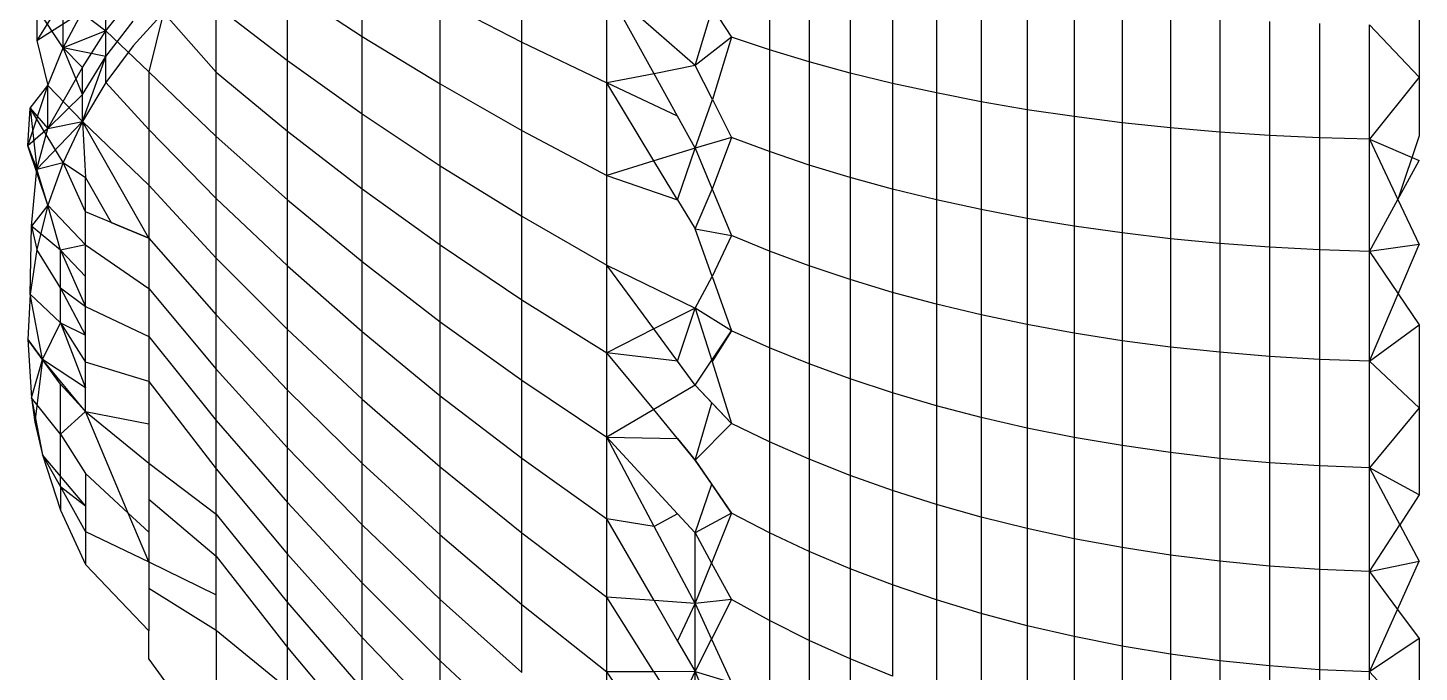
# Model space of a CAD drawing. Header units: inches. Extents: x 17 to 4615, y 5 to 3256.
# Drawn here: x 1646.932 to 1648.432, y 2415.745 to 2416.44 of the extents above; entities that cross this region are included whole.
import ezdxf

# ---------------------------------------------------------------- set-up
doc = ezdxf.new("R2010")
doc.units = ezdxf.units.IN
doc.header["$MEASUREMENT"] = 0

msp = doc.modelspace()

# ---------------------------------------------------------------- linework, layer by layer
for p, q in [((1647.4646, 2416.4247), (1647.4646, 2416.522)), ((1647.7316, 2416.5283), (1647.7316, 2416.4163)), ((1647.2921, 2416.431), (1647.2921, 2416.5167)), ((1647.7743, 2416.517), (1647.7743, 2416.4035)), ((1647.8186, 2416.5064), (1647.8186, 2416.3914)), ((1647.6515, 2416.4899), (1647.6906, 2416.43)), ((1647.8644, 2416.4965), (1647.8644, 2416.3802)), ((1647.2115, 2416.4837), (1647.2921, 2416.431)), ((1647.2115, 2416.405), (1647.2115, 2416.4837)), ((1647.5563, 2416.3807), (1647.5563, 2416.4826)), ((1647.6515, 2416.3994), (1647.5563, 2416.4826)), ((1647.6071, 2416.3906), (1647.5563, 2416.4826)), ((1647.9116, 2416.4874), (1647.9116, 2416.3699)), ((1647.96, 2416.4791), (1647.96, 2416.3604)), ((1648.4324, 2416.4802), (1648.4324, 2416.3869)), ((1646.9696, 2416.4721), (1646.9411, 2416.4266)), ((1646.9411, 2416.4615), (1646.9411, 2416.4266)), ((1646.9696, 2416.4187), (1646.9411, 2416.4615)), ((1646.9696, 2416.4187), (1646.9696, 2416.4721)), ((1646.9696, 2416.4721), (1647.0158, 2416.4369)), ((1647.0158, 2416.4369), (1647.045, 2416.474)), ((1647.0158, 2416.4369), (1647.0158, 2416.4734)), ((1647.1348, 2416.4639), (1647.2115, 2416.405)), ((1647.1348, 2416.3923), (1647.1348, 2416.4639)), ((1647.3765, 2416.47), (1647.4646, 2416.4247)), ((1647.3765, 2416.3796), (1647.3765, 2416.47)), ((1647.6515, 2416.3994), (1647.6702, 2416.4613)), ((1648.0097, 2416.4716), (1648.0097, 2416.3519)), ((1648.0603, 2416.465), (1648.0603, 2416.3444)), ((1648.1119, 2416.4592), (1648.1119, 2416.3378)), ((1646.9411, 2416.4266), (1646.9906, 2416.4578)), ((1646.9696, 2416.4187), (1646.9906, 2416.4578)), ((1647.0158, 2416.4092), (1647.045, 2416.4475)), ((1647.078, 2416.4569), (1647.045, 2416.4206)), ((1647.078, 2416.4569), (1647.0622, 2416.3927)), ((1647.078, 2416.4569), (1647.1348, 2416.3923)), ((1648.1643, 2416.4543), (1648.1643, 2416.3322)), ((1648.2173, 2416.4503), (1648.2173, 2416.3276)), ((1648.2709, 2416.4471), (1648.2709, 2416.324)), ((1648.3248, 2416.4448), (1648.3248, 2416.3215)), ((1647.0158, 2416.4369), (1646.9696, 2416.4187)), ((1646.9906, 2416.3973), (1647.0158, 2416.4369)), ((1647.0158, 2416.4092), (1647.0158, 2416.4369)), ((1647.0158, 2416.4369), (1647.0622, 2416.3927)), ((1647.0158, 2416.3813), (1647.0158, 2416.4369)), ((1647.2921, 2416.431), (1647.3765, 2416.3796)), ((1647.2921, 2416.3475), (1647.2921, 2416.431)), ((1647.6906, 2416.43), (1647.6515, 2416.3994)), ((1647.6906, 2416.43), (1647.67, 2416.3627)), ((1647.7316, 2416.4163), (1647.6906, 2416.43)), ((1648.379, 2416.3199), (1648.379, 2416.4435)), ((1648.379, 2416.4435), (1648.4324, 2416.3869)), ((1646.9411, 2416.4266), (1646.9531, 2416.3779)), ((1646.9531, 2416.3779), (1646.9696, 2416.4187)), ((1646.9906, 2416.3973), (1646.9696, 2416.4187)), ((1647.0158, 2416.4092), (1646.9696, 2416.4187)), ((1646.9906, 2416.3684), (1646.9696, 2416.4187)), ((1647.045, 2416.4206), (1647.0158, 2416.3813)), ((1647.4646, 2416.4247), (1647.5563, 2416.3807)), ((1647.4646, 2416.3296), (1647.4646, 2416.4247)), ((1647.7316, 2416.4163), (1647.7316, 2416.3066)), ((1647.7743, 2416.4035), (1647.7316, 2416.4163)), ((1646.9906, 2416.3684), (1647.0158, 2416.4092)), ((1646.9906, 2416.3392), (1647.0158, 2416.4092)), ((1647.0158, 2416.3813), (1647.0158, 2416.4092)), ((1647.2115, 2416.405), (1647.2921, 2416.3475)), ((1647.2115, 2416.3286), (1647.2115, 2416.405)), ((1647.6515, 2416.3994), (1647.6071, 2416.3906)), ((1647.67, 2416.3627), (1647.6515, 2416.3994)), ((1647.7743, 2416.4035), (1647.7743, 2416.2922)), ((1647.8186, 2416.3914), (1647.7743, 2416.4035)), ((1646.9531, 2416.3316), (1646.9906, 2416.3973)), ((1646.9906, 2416.3684), (1646.9906, 2416.3973)), ((1646.9906, 2416.3392), (1646.9906, 2416.3973)), ((1647.0622, 2416.3927), (1647.1348, 2416.3229)), ((1647.0622, 2416.3927), (1647.0622, 2416.3304)), ((1647.1348, 2416.3923), (1647.2115, 2416.3286)), ((1647.1348, 2416.3229), (1647.1348, 2416.3923)), ((1647.6071, 2416.3906), (1647.5563, 2416.3807)), ((1647.6324, 2416.3448), (1647.6071, 2416.3906)), ((1647.8186, 2416.3914), (1647.8186, 2416.2787)), ((1647.8644, 2416.3802), (1647.8186, 2416.3914)), ((1648.4324, 2416.3869), (1648.379, 2416.3199)), ((1648.4324, 2416.3869), (1648.4324, 2416.3237)), ((1646.9315, 2416.313), (1646.9531, 2416.3779)), ((1646.9339, 2416.3537), (1646.9531, 2416.3779)), ((1646.9531, 2416.3316), (1646.9531, 2416.3779)), ((1646.9906, 2416.3392), (1646.9531, 2416.3779)), ((1647.0158, 2416.3813), (1646.9906, 2416.3392)), ((1647.0622, 2416.3304), (1647.0158, 2416.3813)), ((1647.3765, 2416.3796), (1647.4646, 2416.3296)), ((1647.3765, 2416.2914), (1647.3765, 2416.3796)), ((1647.5563, 2416.281), (1647.5563, 2416.3807)), ((1647.607, 2416.2967), (1647.5563, 2416.3807)), ((1647.6324, 2416.3448), (1647.5563, 2416.3807)), ((1647.8644, 2416.3802), (1647.8644, 2416.2662)), ((1647.9116, 2416.3699), (1647.8644, 2416.3802)), ((1647.9116, 2416.3699), (1647.9116, 2416.2547)), ((1647.96, 2416.3604), (1647.9116, 2416.3699)), ((1646.9531, 2416.3316), (1646.9906, 2416.3684)), ((1646.9906, 2416.3392), (1646.9906, 2416.3684)), ((1647.6515, 2416.3104), (1647.67, 2416.3627)), ((1647.67, 2416.3627), (1647.6906, 2416.3219)), ((1647.96, 2416.3604), (1647.96, 2416.2441)), ((1648.0097, 2416.3519), (1647.96, 2416.3604)), ((1646.9315, 2416.313), (1646.9339, 2416.3537)), ((1646.9339, 2416.3537), (1646.9531, 2416.3316)), ((1646.9339, 2416.3537), (1646.9411, 2416.2876)), ((1646.9696, 2416.2949), (1646.9339, 2416.3537)), ((1646.9906, 2416.3392), (1646.9411, 2416.2876)), ((1646.9531, 2416.3316), (1646.9906, 2416.3392)), ((1646.9906, 2416.3392), (1646.9696, 2416.2949)), ((1646.9906, 2416.3392), (1646.9936, 2416.2788)), ((1646.9906, 2416.3392), (1647.0622, 2416.2705)), ((1647.0622, 2416.2133), (1646.9906, 2416.3392)), ((1647.2921, 2416.3475), (1647.3765, 2416.2914)), ((1647.2921, 2416.2664), (1647.2921, 2416.3475)), ((1647.6515, 2416.3104), (1647.6324, 2416.3448)), ((1648.0097, 2416.3519), (1648.0097, 2416.2346)), ((1648.0603, 2416.3444), (1648.0097, 2416.3519)), ((1648.0603, 2416.3444), (1648.0603, 2416.2262)), ((1648.1119, 2416.3378), (1648.0603, 2416.3444)), ((1646.9531, 2416.3316), (1646.9315, 2416.313)), ((1646.9411, 2416.2876), (1646.9531, 2416.3316)), ((1647.0622, 2416.3304), (1647.1348, 2416.2561)), ((1647.0622, 2416.3304), (1647.0622, 2416.2705)), ((1647.2115, 2416.3286), (1647.2921, 2416.2664)), ((1647.2115, 2416.2547), (1647.2115, 2416.3286)), ((1647.4646, 2416.3296), (1647.5563, 2416.281)), ((1647.4646, 2416.2369), (1647.4646, 2416.3296)), ((1648.1119, 2416.3378), (1648.1119, 2416.2189)), ((1648.1643, 2416.3322), (1648.1119, 2416.3378)), ((1648.1643, 2416.3322), (1648.1643, 2416.2126)), ((1648.2173, 2416.3276), (1648.1643, 2416.3322)), ((1648.2173, 2416.3276), (1648.2173, 2416.2075)), ((1648.2709, 2416.324), (1648.2173, 2416.3276)), ((1648.2709, 2416.324), (1648.2709, 2416.2035)), ((1648.3248, 2416.3215), (1648.2709, 2416.324)), ((1646.9315, 2416.313), (1646.9411, 2416.2876)), ((1646.9531, 2416.2488), (1646.9315, 2416.313)), ((1647.1348, 2416.3229), (1647.2115, 2416.2547)), ((1647.1348, 2416.2561), (1647.1348, 2416.3229)), ((1647.6515, 2416.3104), (1647.607, 2416.2967)), ((1647.6324, 2416.2547), (1647.6515, 2416.3104)), ((1647.6906, 2416.3219), (1647.6515, 2416.3104)), ((1647.6515, 2416.3104), (1647.6699, 2416.2661)), ((1647.6906, 2416.3219), (1647.6699, 2416.2661)), ((1647.7316, 2416.3066), (1647.6906, 2416.3219)), ((1648.3248, 2416.3215), (1648.3248, 2416.2006)), ((1648.379, 2416.3199), (1648.3248, 2416.3215)), ((1648.379, 2416.1989), (1648.379, 2416.3199)), ((1648.379, 2416.3199), (1648.4324, 2416.2971)), ((1648.379, 2416.3199), (1648.4096, 2416.2551)), ((1648.4324, 2416.3237), (1648.4096, 2416.2551)), ((1646.9411, 2416.2876), (1646.9696, 2416.2949)), ((1646.9696, 2416.2949), (1646.9531, 2416.2488)), ((1646.9936, 2416.2417), (1646.9696, 2416.2949)), ((1646.9696, 2416.2949), (1646.9936, 2416.2788)), ((1647.607, 2416.2967), (1647.5563, 2416.281)), ((1647.6324, 2416.2547), (1647.607, 2416.2967)), ((1647.7316, 2416.3066), (1647.7316, 2416.1994)), ((1647.7743, 2416.2922), (1647.7316, 2416.3066)), ((1648.4096, 2416.2551), (1648.4324, 2416.2971)), ((1646.9355, 2416.2263), (1646.9411, 2416.2876)), ((1646.9531, 2416.2488), (1646.9411, 2416.2876)), ((1647.3765, 2416.2914), (1647.4646, 2416.2369)), ((1647.3765, 2416.2059), (1647.3765, 2416.2914)), ((1647.5563, 2416.184), (1647.5563, 2416.281)), ((1647.5563, 2416.281), (1647.6324, 2416.2547)), ((1647.7743, 2416.2922), (1647.7743, 2416.1835)), ((1647.8186, 2416.2787), (1647.7743, 2416.2922)), ((1646.9936, 2416.2417), (1646.9936, 2416.2788)), ((1646.9936, 2416.2788), (1647.0213, 2416.2302)), ((1647.0622, 2416.2705), (1647.1348, 2416.1918)), ((1647.0622, 2416.2705), (1647.0622, 2416.2133)), ((1647.2921, 2416.2664), (1647.3765, 2416.2059)), ((1647.2921, 2416.188), (1647.2921, 2416.2664)), ((1647.6515, 2416.2232), (1647.6699, 2416.2661)), ((1647.6699, 2416.2661), (1647.6906, 2416.2162)), ((1647.8186, 2416.2787), (1647.8186, 2416.1686)), ((1647.8644, 2416.2662), (1647.8186, 2416.2787)), ((1647.8644, 2416.2662), (1647.8644, 2416.1548)), ((1647.9116, 2416.2547), (1647.8644, 2416.2662)), ((1647.1348, 2416.2561), (1647.2115, 2416.1834)), ((1647.1348, 2416.1918), (1647.1348, 2416.2561)), ((1647.2115, 2416.2547), (1647.2921, 2416.188)), ((1647.2115, 2416.1834), (1647.2115, 2416.2547)), ((1647.6324, 2416.2547), (1647.6515, 2416.2232)), ((1647.9116, 2416.2547), (1647.9116, 2416.1421)), ((1647.96, 2416.2441), (1647.9116, 2416.2547)), ((1648.379, 2416.1989), (1648.4096, 2416.2551)), ((1648.4096, 2416.2551), (1648.4324, 2416.2065)), ((1646.9531, 2416.2488), (1646.9355, 2416.2263)), ((1646.9531, 2416.2488), (1646.9411, 2416.2012)), ((1646.9667, 2416.2002), (1646.9531, 2416.2488)), ((1646.9936, 2416.2061), (1646.9531, 2416.2488)), ((1646.9936, 2416.2061), (1646.9936, 2416.2417)), ((1647.0622, 2416.2133), (1646.9936, 2416.2417)), ((1647.4646, 2416.2369), (1647.5563, 2416.184)), ((1647.4646, 2416.1469), (1647.4646, 2416.2369)), ((1647.96, 2416.2441), (1647.96, 2416.1305)), ((1648.0097, 2416.2346), (1647.96, 2416.2441)), ((1648.0097, 2416.2346), (1648.0097, 2416.12)), ((1648.0603, 2416.2262), (1648.0097, 2416.2346)), ((1646.9339, 2416.1528), (1646.9355, 2416.2263)), ((1646.9355, 2416.2263), (1646.9411, 2416.2012)), ((1646.9667, 2416.2002), (1646.9355, 2416.2263)), ((1647.0213, 2416.2302), (1647.0622, 2416.2133)), ((1647.6515, 2416.2232), (1647.6906, 2416.2162)), ((1647.6697, 2416.172), (1647.6515, 2416.2232)), ((1648.0603, 2416.2262), (1648.0603, 2416.1107)), ((1648.1119, 2416.2189), (1648.0603, 2416.2262)), ((1646.9936, 2416.2061), (1646.9667, 2416.2002)), ((1646.9936, 2416.172), (1646.9936, 2416.2061)), ((1646.9936, 2416.2061), (1647.0622, 2416.1588)), ((1647.0622, 2416.2133), (1647.1348, 2416.1304)), ((1647.0622, 2416.2133), (1647.0622, 2416.1588)), ((1647.3765, 2416.2059), (1647.4646, 2416.1469)), ((1647.3765, 2416.1231), (1647.3765, 2416.2059)), ((1647.6906, 2416.2162), (1647.6697, 2416.172)), ((1647.7316, 2416.1994), (1647.6906, 2416.2162)), ((1648.1119, 2416.2189), (1648.1119, 2416.1026)), ((1648.1643, 2416.2126), (1648.1119, 2416.2189)), ((1648.1643, 2416.2126), (1648.1643, 2416.0958)), ((1648.2173, 2416.2075), (1648.1643, 2416.2126)), ((1648.2173, 2416.2075), (1648.2173, 2416.0901)), ((1648.2709, 2416.2035), (1648.2173, 2416.2075)), ((1648.4324, 2416.2065), (1648.379, 2416.1989)), ((1648.4098, 2416.1532), (1648.4324, 2416.2065)), ((1646.9411, 2416.2012), (1646.9339, 2416.1528)), ((1646.9667, 2416.1597), (1646.9411, 2416.2012)), ((1646.9667, 2416.1597), (1646.9667, 2416.2002)), ((1646.9667, 2416.2002), (1646.9936, 2416.1395)), ((1646.9936, 2416.172), (1646.9667, 2416.2002)), ((1647.1348, 2416.1918), (1647.2115, 2416.1149)), ((1647.1348, 2416.1304), (1647.1348, 2416.1918)), ((1647.7316, 2416.1994), (1647.7316, 2416.0949)), ((1647.7743, 2416.1835), (1647.7316, 2416.1994)), ((1648.2709, 2416.2035), (1648.2709, 2416.0857)), ((1648.3248, 2416.2006), (1648.2709, 2416.2035)), ((1648.3248, 2416.2006), (1648.3248, 2416.0825)), ((1648.379, 2416.1989), (1648.3248, 2416.2006)), ((1648.379, 2416.0806), (1648.379, 2416.1989)), ((1648.379, 2416.1989), (1648.4098, 2416.1532)), ((1647.2115, 2416.1834), (1647.2921, 2416.1124)), ((1647.2115, 2416.1149), (1647.2115, 2416.1834)), ((1647.2921, 2416.188), (1647.3765, 2416.1231)), ((1647.2921, 2416.1124), (1647.2921, 2416.188)), ((1647.5563, 2416.0897), (1647.5563, 2416.184)), ((1647.5563, 2416.184), (1647.6515, 2416.1379)), ((1647.6068, 2416.1153), (1647.5563, 2416.184)), ((1647.7743, 2416.1835), (1647.7743, 2416.0776)), ((1647.8186, 2416.1686), (1647.7743, 2416.1835)), ((1646.9667, 2416.122), (1646.9667, 2416.1597)), ((1646.9936, 2416.1086), (1646.9667, 2416.1597)), ((1646.9667, 2416.1597), (1646.9936, 2416.1395)), ((1646.9936, 2416.1395), (1646.9936, 2416.172)), ((1647.6515, 2416.1379), (1647.6697, 2416.172)), ((1647.6697, 2416.172), (1647.6906, 2416.1133)), ((1647.8186, 2416.1686), (1647.8186, 2416.0614)), ((1647.8644, 2416.1548), (1647.8186, 2416.1686)), ((1646.9339, 2416.1528), (1646.9315, 2416.1038)), ((1646.9473, 2416.0824), (1646.9339, 2416.1528)), ((1646.9667, 2416.122), (1646.9339, 2416.1528)), ((1647.0622, 2416.1588), (1647.1348, 2416.0719)), ((1647.0622, 2416.1588), (1647.0622, 2416.1071)), ((1647.4646, 2416.1469), (1647.5563, 2416.0897)), ((1647.4646, 2416.0599), (1647.4646, 2416.1469)), ((1647.8644, 2416.1548), (1647.8644, 2416.0463)), ((1647.9116, 2416.1421), (1647.8644, 2416.1548)), ((1648.379, 2416.0806), (1648.4098, 2416.1532)), ((1648.4098, 2416.1532), (1648.4324, 2416.1196)), ((1646.9936, 2416.1086), (1646.9936, 2416.1395)), ((1646.9936, 2416.1395), (1647.0622, 2416.1071)), ((1647.1348, 2416.1304), (1647.2115, 2416.0494)), ((1647.1348, 2416.0719), (1647.1348, 2416.1304)), ((1647.6515, 2416.1379), (1647.6068, 2416.1153)), ((1647.6324, 2416.0806), (1647.6515, 2416.1379)), ((1647.6906, 2416.1133), (1647.6515, 2416.1379)), ((1647.6515, 2416.1379), (1647.6696, 2416.0803)), ((1647.9116, 2416.1421), (1647.9116, 2416.0325)), ((1647.96, 2416.1305), (1647.9116, 2416.1421)), ((1647.96, 2416.1305), (1647.96, 2416.0198)), ((1648.0097, 2416.12), (1647.96, 2416.1305)), ((1646.9473, 2416.0824), (1646.9667, 2416.122)), ((1646.9667, 2416.122), (1646.9936, 2416.0794)), ((1646.9667, 2416.122), (1646.9936, 2416.0519)), ((1646.9667, 2416.122), (1646.9936, 2416.1086)), ((1647.2115, 2416.1149), (1647.2921, 2416.0397)), ((1647.2115, 2416.0494), (1647.2115, 2416.1149)), ((1647.3765, 2416.1231), (1647.4646, 2416.0599)), ((1647.3765, 2416.0432), (1647.3765, 2416.1231)), ((1647.6068, 2416.1153), (1647.5563, 2416.0897)), ((1647.6515, 2416.0548), (1647.6068, 2416.1153)), ((1648.0097, 2416.12), (1648.0097, 2416.0084)), ((1648.0603, 2416.1107), (1648.0097, 2416.12)), ((1648.379, 2416.0806), (1648.4324, 2416.1196)), ((1648.4324, 2416.1196), (1648.4324, 2416.0302)), ((1646.9315, 2416.1038), (1646.9355, 2416.0411)), ((1646.9315, 2416.1038), (1646.9473, 2416.0824)), ((1646.9667, 2416.0557), (1646.9315, 2416.1038)), ((1646.9936, 2416.0794), (1646.9936, 2416.1086)), ((1647.0622, 2416.1071), (1647.1348, 2416.0165)), ((1647.0622, 2416.1071), (1647.0622, 2416.0585)), ((1647.2921, 2416.1124), (1647.3765, 2416.0432)), ((1647.2921, 2416.0397), (1647.2921, 2416.1124)), ((1647.6515, 2416.0548), (1647.6906, 2416.1133)), ((1647.6906, 2416.1133), (1647.6696, 2416.0803)), ((1647.7316, 2416.0949), (1647.6906, 2416.1133)), ((1648.0603, 2416.1107), (1648.0603, 2415.9983)), ((1648.1119, 2416.1026), (1648.0603, 2416.1107)), ((1648.1119, 2416.1026), (1648.1119, 2415.9894)), ((1648.1643, 2416.0958), (1648.1119, 2416.1026)), ((1647.5563, 2415.9985), (1647.5563, 2416.0897)), ((1647.6067, 2416.0283), (1647.5563, 2416.0897)), ((1647.6324, 2416.0806), (1647.5563, 2416.0897)), ((1647.7316, 2416.0949), (1647.7316, 2415.9935)), ((1647.7743, 2416.0776), (1647.7316, 2416.0949)), ((1648.1643, 2416.0958), (1648.1643, 2415.9819)), ((1648.2173, 2416.0901), (1648.1643, 2416.0958)), ((1648.2173, 2416.0901), (1648.2173, 2415.9757)), ((1648.2709, 2416.0857), (1648.2173, 2416.0901)), ((1648.2709, 2416.0857), (1648.2709, 2415.9709)), ((1648.3248, 2416.0825), (1648.2709, 2416.0857)), ((1646.9355, 2416.0411), (1646.9473, 2416.0824)), ((1646.9473, 2416.0824), (1646.9392, 2416.0148)), ((1646.9667, 2416.0557), (1646.9473, 2416.0824)), ((1646.9936, 2416.0261), (1646.9473, 2416.0824)), ((1646.9936, 2416.0519), (1646.9473, 2416.0824)), ((1646.9936, 2416.0519), (1646.9936, 2416.0794)), ((1647.0622, 2416.0585), (1646.9936, 2416.0794)), ((1647.1348, 2416.0719), (1647.2115, 2415.987)), ((1647.1348, 2416.0165), (1647.1348, 2416.0719)), ((1647.6515, 2416.0548), (1647.6324, 2416.0806)), ((1647.6696, 2416.0803), (1647.6906, 2416.0133)), ((1647.7743, 2416.0776), (1647.7743, 2415.9748)), ((1647.8186, 2416.0614), (1647.7743, 2416.0776)), ((1648.3248, 2416.0825), (1648.3248, 2415.9675)), ((1648.379, 2416.0806), (1648.3248, 2416.0825)), ((1648.379, 2415.9654), (1648.379, 2416.0806)), ((1648.379, 2416.0806), (1648.4324, 2416.0302)), ((1646.9667, 2416.0018), (1646.9667, 2416.0557)), ((1646.9667, 2416.0557), (1646.9936, 2416.0261)), ((1647.0622, 2416.0585), (1647.1348, 2415.9644)), ((1647.0622, 2416.0585), (1647.0622, 2416.0129)), ((1647.4646, 2416.0599), (1647.5563, 2415.9985)), ((1647.4646, 2415.9759), (1647.4646, 2416.0599)), ((1647.6515, 2416.0548), (1647.6067, 2416.0283)), ((1647.6906, 2416.0133), (1647.6515, 2416.0548)), ((1647.6695, 2416.0357), (1647.6515, 2416.0548)), ((1647.8186, 2416.0614), (1647.8186, 2415.9573)), ((1647.8644, 2416.0463), (1647.8186, 2416.0614)), ((1646.9355, 2416.0411), (1646.9473, 2415.9794)), ((1646.9667, 2416.0018), (1646.9355, 2416.0411)), ((1646.9355, 2416.0411), (1646.9392, 2416.0148)), ((1646.9936, 2416.0261), (1646.9936, 2416.0519)), ((1647.2115, 2416.0494), (1647.2921, 2415.9703)), ((1647.2115, 2415.987), (1647.2115, 2416.0494)), ((1647.2921, 2416.0397), (1647.3765, 2415.9665)), ((1647.2921, 2415.9703), (1647.2921, 2416.0397)), ((1647.3765, 2416.0432), (1647.4646, 2415.9759)), ((1647.3765, 2415.9665), (1647.3765, 2416.0432)), ((1647.8644, 2416.0463), (1647.8644, 2415.941)), ((1647.9116, 2416.0325), (1647.8644, 2416.0463)), ((1646.9667, 2416.0018), (1646.9936, 2416.0261)), ((1646.9936, 2416.0261), (1647.0622, 2415.9706)), ((1647.0399, 2415.9167), (1646.9936, 2416.0261)), ((1646.9936, 2416.0261), (1647.0622, 2416.0129)), ((1647.6067, 2416.0283), (1647.5563, 2415.9985)), ((1647.6515, 2415.9738), (1647.6067, 2416.0283)), ((1647.6515, 2415.9738), (1647.6695, 2416.0357)), ((1647.6695, 2416.0357), (1647.6906, 2416.0133)), ((1647.9116, 2416.0325), (1647.9116, 2415.926)), ((1647.96, 2416.0198), (1647.9116, 2416.0325)), ((1648.4324, 2416.0302), (1648.379, 2415.9654)), ((1648.4324, 2416.0302), (1648.4324, 2415.9365)), ((1646.9392, 2416.0148), (1646.9473, 2415.9794)), ((1647.0622, 2416.0129), (1647.0622, 2415.9706)), ((1647.1348, 2416.0165), (1647.2115, 2415.9279)), ((1647.1348, 2415.9644), (1647.1348, 2416.0165)), ((1647.6515, 2415.9738), (1647.6906, 2416.0133)), ((1647.7316, 2415.9935), (1647.6906, 2416.0133)), ((1647.96, 2416.0198), (1647.96, 2415.9123)), ((1648.0097, 2416.0084), (1647.96, 2416.0198)), ((1646.9667, 2416.0018), (1646.9936, 2415.9595)), ((1646.9667, 2415.9455), (1646.9667, 2416.0018)), ((1647.5563, 2415.9106), (1647.5563, 2415.9985)), ((1647.5563, 2415.9985), (1647.6324, 2415.997)), ((1647.6073, 2415.9023), (1647.5563, 2415.9985)), ((1647.6324, 2415.9159), (1647.5563, 2415.9985)), ((1647.6324, 2415.997), (1647.6515, 2415.9738)), ((1648.0097, 2416.0084), (1648.0097, 2415.9)), ((1648.0603, 2415.9983), (1648.0097, 2416.0084)), ((1648.0603, 2415.9983), (1648.0603, 2415.889)), ((1648.1119, 2415.9894), (1648.0603, 2415.9983)), ((1646.9473, 2415.9794), (1646.9667, 2415.9197)), ((1646.9667, 2415.9455), (1646.9473, 2415.9794)), ((1646.9936, 2415.9243), (1646.9473, 2415.9794)), ((1647.2115, 2415.987), (1647.2921, 2415.9041)), ((1647.2115, 2415.9279), (1647.2115, 2415.987)), ((1647.7316, 2415.9935), (1647.7316, 2415.8953)), ((1647.7743, 2415.9748), (1647.7316, 2415.9935)), ((1648.1119, 2415.9894), (1648.1119, 2415.8795)), ((1648.1643, 2415.9819), (1648.1119, 2415.9894)), ((1648.1643, 2415.9819), (1648.1643, 2415.8714)), ((1648.2173, 2415.9757), (1648.1643, 2415.9819)), ((1647.0622, 2415.9706), (1647.0622, 2415.9317)), ((1647.0622, 2415.9706), (1647.1348, 2415.9155)), ((1647.1348, 2415.9644), (1647.2115, 2415.8723)), ((1647.1348, 2415.9155), (1647.1348, 2415.9644)), ((1647.2921, 2415.9703), (1647.3765, 2415.8932)), ((1647.2921, 2415.9041), (1647.2921, 2415.9703)), ((1647.3765, 2415.9665), (1647.4646, 2415.8953)), ((1647.3765, 2415.8932), (1647.3765, 2415.9665)), ((1647.4646, 2415.9759), (1647.5563, 2415.9106)), ((1647.4646, 2415.8953), (1647.4646, 2415.9759)), ((1647.6515, 2415.9738), (1647.6906, 2415.9166)), ((1647.6694, 2415.9477), (1647.6515, 2415.9738)), ((1647.7743, 2415.9748), (1647.7743, 2415.8753)), ((1647.8186, 2415.9573), (1647.7743, 2415.9748)), ((1648.2173, 2415.9757), (1648.2173, 2415.8647)), ((1648.2709, 2415.9709), (1648.2173, 2415.9757)), ((1648.2709, 2415.9709), (1648.2709, 2415.8595)), ((1648.3248, 2415.9675), (1648.2709, 2415.9709)), ((1648.3248, 2415.9675), (1648.3248, 2415.8558)), ((1648.379, 2415.9654), (1648.3248, 2415.9675)), ((1648.379, 2415.8535), (1648.379, 2415.9654)), ((1648.4324, 2415.9365), (1648.379, 2415.9654)), ((1648.379, 2415.9654), (1648.4116, 2415.9041)), ((1646.9936, 2415.9595), (1646.9936, 2415.9243)), ((1647.0399, 2415.9167), (1646.9936, 2415.9595)), ((1647.8186, 2415.9573), (1647.8186, 2415.8565)), ((1647.8644, 2415.941), (1647.8186, 2415.9573)), ((1646.9936, 2415.8968), (1646.9667, 2415.9455)), ((1646.9667, 2415.9455), (1646.9936, 2415.9243)), ((1646.9667, 2415.9455), (1646.9667, 2415.9197)), ((1647.6515, 2415.8952), (1647.6694, 2415.9477)), ((1647.6906, 2415.9166), (1647.6694, 2415.9477)), ((1647.8644, 2415.941), (1647.8644, 2415.8391)), ((1647.9116, 2415.926), (1647.8644, 2415.941)), ((1648.4324, 2415.9365), (1648.4116, 2415.9041)), ((1646.9667, 2415.9197), (1646.9936, 2415.8611)), ((1646.9936, 2415.9243), (1646.9936, 2415.8968)), ((1647.0622, 2415.9317), (1647.0622, 2415.8961)), ((1647.0622, 2415.9317), (1647.1348, 2415.8701)), ((1647.2115, 2415.9279), (1647.2921, 2415.8415)), ((1647.2115, 2415.8723), (1647.2115, 2415.9279)), ((1647.9116, 2415.926), (1647.9116, 2415.823)), ((1647.96, 2415.9123), (1647.9116, 2415.926)), ((1647.0622, 2415.8641), (1647.0399, 2415.9167)), ((1647.0622, 2415.8961), (1647.0399, 2415.9167)), ((1647.1348, 2415.9155), (1647.2115, 2415.8202)), ((1647.1348, 2415.8701), (1647.1348, 2415.9155)), ((1647.2921, 2415.9041), (1647.3765, 2415.8233)), ((1647.2921, 2415.8415), (1647.2921, 2415.9041)), ((1647.5563, 2415.8261), (1647.5563, 2415.9106)), ((1647.6072, 2415.8223), (1647.5563, 2415.9106)), ((1647.6073, 2415.9023), (1647.5563, 2415.9106)), ((1647.6324, 2415.9159), (1647.6073, 2415.9023)), ((1647.6515, 2415.8952), (1647.6324, 2415.9159)), ((1647.6906, 2415.9166), (1647.6515, 2415.8952)), ((1647.6906, 2415.9166), (1647.6692, 2415.8626)), ((1647.7316, 2415.8953), (1647.6906, 2415.9166)), ((1647.96, 2415.9123), (1647.96, 2415.8083)), ((1648.0097, 2415.9), (1647.96, 2415.9123)), ((1648.379, 2415.8535), (1648.4116, 2415.9041)), ((1648.4116, 2415.9041), (1648.4324, 2415.8648)), ((1646.9936, 2415.8968), (1646.9936, 2415.8611)), ((1646.9936, 2415.8968), (1647.0622, 2415.8641)), ((1647.0622, 2415.8961), (1647.0622, 2415.8641)), ((1647.3765, 2415.8932), (1647.4646, 2415.8182)), ((1647.3765, 2415.8233), (1647.3765, 2415.8932)), ((1647.4646, 2415.8953), (1647.5563, 2415.8261)), ((1647.4646, 2415.8182), (1647.4646, 2415.8953)), ((1647.6515, 2415.8191), (1647.6073, 2415.9023)), ((1647.6515, 2415.8191), (1647.6515, 2415.8952)), ((1647.6515, 2415.8952), (1647.6692, 2415.8626)), ((1647.7316, 2415.8953), (1647.7316, 2415.8007)), ((1647.7743, 2415.8753), (1647.7316, 2415.8953)), ((1648.0097, 2415.9), (1648.0097, 2415.7951)), ((1648.0603, 2415.889), (1648.0097, 2415.9)), ((1648.0603, 2415.889), (1648.0603, 2415.7834)), ((1648.1119, 2415.8795), (1648.0603, 2415.889)), ((1647.7743, 2415.8753), (1647.7743, 2415.7793)), ((1647.8186, 2415.8565), (1647.7743, 2415.8753)), ((1648.1119, 2415.8795), (1648.1119, 2415.7731)), ((1648.1643, 2415.8714), (1648.1119, 2415.8795)), ((1646.9936, 2415.8611), (1647.0622, 2415.7897)), ((1647.0622, 2415.8641), (1647.0622, 2415.8356)), ((1647.0622, 2415.8641), (1647.1348, 2415.8283)), ((1647.1348, 2415.8701), (1647.2115, 2415.7718)), ((1647.1348, 2415.8283), (1647.1348, 2415.8701)), ((1647.2115, 2415.8723), (1647.2921, 2415.7824)), ((1647.2115, 2415.8202), (1647.2115, 2415.8723)), ((1647.6515, 2415.8191), (1647.6692, 2415.8626)), ((1647.6692, 2415.8626), (1647.6906, 2415.8234)), ((1648.1643, 2415.8714), (1648.1643, 2415.7644)), ((1648.2173, 2415.8647), (1648.1643, 2415.8714)), ((1648.2173, 2415.8647), (1648.2173, 2415.7573)), ((1648.2709, 2415.8595), (1648.2173, 2415.8647)), ((1648.2709, 2415.8595), (1648.2709, 2415.7517)), ((1648.3248, 2415.8558), (1648.2709, 2415.8595)), ((1648.379, 2415.8535), (1648.4324, 2415.8648)), ((1648.4092, 2415.8127), (1648.4324, 2415.8648)), ((1647.8186, 2415.8565), (1647.8186, 2415.7593)), ((1647.8644, 2415.8391), (1647.8186, 2415.8565)), ((1648.3248, 2415.8558), (1648.3248, 2415.7477)), ((1648.379, 2415.8535), (1648.3248, 2415.8558)), ((1648.379, 2415.7453), (1648.379, 2415.8535)), ((1648.379, 2415.8535), (1648.4092, 2415.8127)), ((1647.0622, 2415.8356), (1647.0622, 2415.7897)), ((1647.0622, 2415.8356), (1647.1348, 2415.7902)), ((1647.2921, 2415.8415), (1647.3765, 2415.7572)), ((1647.2921, 2415.7824), (1647.2921, 2415.8415)), ((1647.8644, 2415.8391), (1647.8644, 2415.7408)), ((1647.9116, 2415.823), (1647.8644, 2415.8391)), ((1647.1348, 2415.7902), (1647.1348, 2415.8283)), ((1647.2115, 2415.8202), (1647.2921, 2415.7272)), ((1647.2115, 2415.7718), (1647.2115, 2415.8202)), ((1647.3765, 2415.8233), (1647.4646, 2415.7447)), ((1647.3765, 2415.7572), (1647.3765, 2415.8233)), ((1647.4646, 2415.8182), (1647.5563, 2415.7453)), ((1647.4646, 2415.7447), (1647.4646, 2415.8182)), ((1647.5563, 2415.7453), (1647.5563, 2415.8261)), ((1647.607, 2415.7455), (1647.5563, 2415.8261)), ((1647.6072, 2415.8223), (1647.5563, 2415.8261)), ((1647.6515, 2415.8191), (1647.6072, 2415.8223)), ((1647.6072, 2415.8223), (1647.6324, 2415.7786)), ((1647.6324, 2415.7786), (1647.6515, 2415.8191)), ((1647.6906, 2415.8234), (1647.6515, 2415.8191)), ((1647.6515, 2415.7456), (1647.6515, 2415.8191)), ((1647.6515, 2415.8191), (1647.6691, 2415.7806)), ((1647.6906, 2415.8234), (1647.6691, 2415.7806)), ((1647.7316, 2415.8007), (1647.6906, 2415.8234)), ((1647.9116, 2415.823), (1647.9116, 2415.7236)), ((1647.96, 2415.8083), (1647.9116, 2415.823)), ((1647.7316, 2415.8007), (1647.7316, 2415.7098)), ((1647.7743, 2415.7793), (1647.7316, 2415.8007)), ((1647.96, 2415.8083), (1647.96, 2415.708)), ((1648.0097, 2415.7951), (1647.96, 2415.8083)), ((1648.379, 2415.7453), (1648.4092, 2415.8127)), ((1648.4092, 2415.8127), (1648.4324, 2415.7812)), ((1647.0622, 2415.7589), (1647.0622, 2415.7897)), ((1647.1348, 2415.7902), (1647.2115, 2415.7273)), ((1647.1348, 2415.7902), (1647.1348, 2415.7253)), ((1648.0097, 2415.7951), (1648.0097, 2415.6939)), ((1648.0603, 2415.7834), (1648.0097, 2415.7951)), ((1647.2115, 2415.7718), (1647.2921, 2415.6759)), ((1647.2115, 2415.7273), (1647.2115, 2415.7718)), ((1647.2921, 2415.7824), (1647.3765, 2415.6948)), ((1647.2921, 2415.7272), (1647.2921, 2415.7824)), ((1647.6324, 2415.7786), (1647.6515, 2415.7456)), ((1647.6515, 2415.7456), (1647.6691, 2415.7806)), ((1647.6691, 2415.7806), (1647.6906, 2415.7338)), ((1647.7743, 2415.7793), (1647.7743, 2415.6872)), ((1647.8186, 2415.7593), (1647.7743, 2415.7793)), ((1648.0603, 2415.7834), (1648.0603, 2415.6814)), ((1648.1119, 2415.7731), (1648.0603, 2415.7834)), ((1648.1119, 2415.7731), (1648.1119, 2415.6705)), ((1648.1643, 2415.7644), (1648.1119, 2415.7731)), ((1648.4324, 2415.7812), (1648.379, 2415.7453)), ((1648.4324, 2415.7812), (1648.4324, 2415.688)), ((1647.0622, 2415.7589), (1647.0799, 2415.7341)), ((1647.3765, 2415.7572), (1647.4646, 2415.6752)), ((1647.3765, 2415.6948), (1647.3765, 2415.7572)), ((1647.8186, 2415.7593), (1647.8186, 2415.666)), ((1647.8644, 2415.7408), (1647.8186, 2415.7593)), ((1648.1643, 2415.7644), (1648.1643, 2415.6613)), ((1648.2173, 2415.7573), (1648.1643, 2415.7644)), ((1648.2173, 2415.7573), (1648.2173, 2415.6537)), ((1648.2709, 2415.7517), (1648.2173, 2415.7573)), ((1647.607, 2415.7455), (1647.5563, 2415.7453)), ((1647.5563, 2415.6684), (1647.5563, 2415.7453)), ((1647.6068, 2415.6718), (1647.5563, 2415.7453)), ((1647.6515, 2415.7456), (1647.607, 2415.7455)), ((1647.607, 2415.7455), (1647.6324, 2415.7051)), ((1647.6324, 2415.7051), (1647.6515, 2415.7456)), ((1647.6515, 2415.6748), (1647.6515, 2415.7456)), ((1647.6515, 2415.7456), (1647.6906, 2415.7338)), ((1647.6515, 2415.7456), (1647.669, 2415.7019)), ((1648.2709, 2415.7517), (1648.2709, 2415.6477)), ((1648.3248, 2415.7477), (1648.2709, 2415.7517)), ((1648.3248, 2415.7477), (1648.3248, 2415.6435)), ((1648.379, 2415.7453), (1648.3248, 2415.7477)), ((1648.379, 2415.6409), (1648.379, 2415.7453)), ((1648.379, 2415.7453), (1648.4324, 2415.688))]:
    msp.add_line(p, q)

doc.saveas('drawing.dxf')
